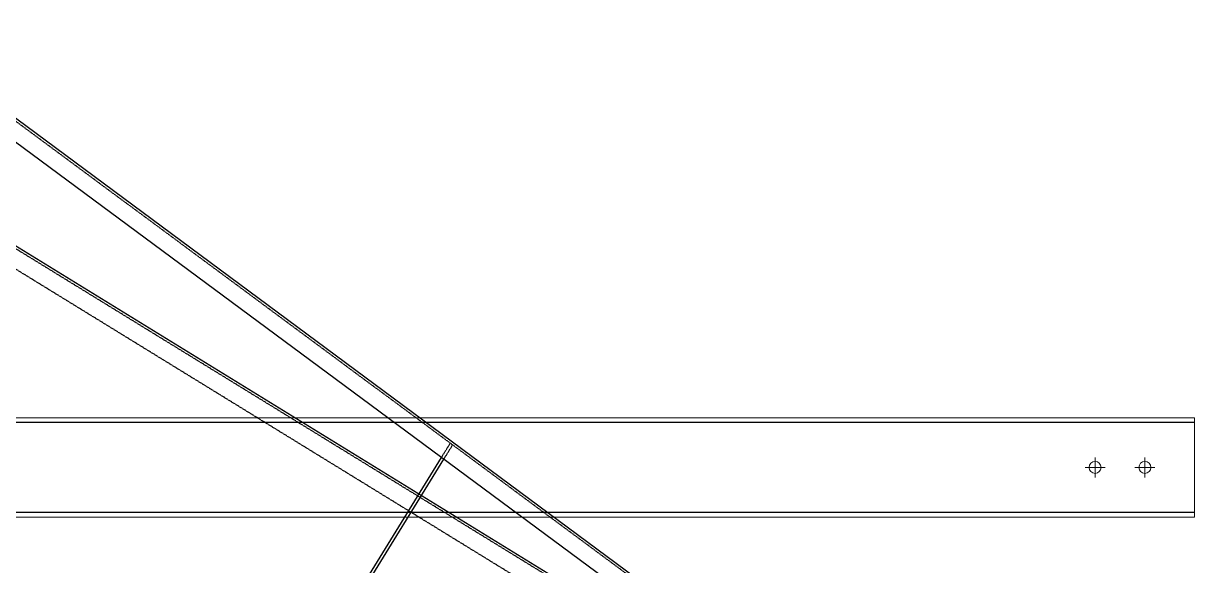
# Model space of a CAD drawing. Header units: millimetres. Extents: x 845401 to 948039, y 511594 to 550263.
# Drawn here: x 931213 to 932390, y 527159 to 527704 of the extents above; entities that cross this region are included whole.
import ezdxf

# ---------------------------------------------------------------- set-up
doc = ezdxf.new("R2010")
doc.units = ezdxf.units.MM
for name, pattern in [('ACAD_ISO02W100', [15, 12, -3]), ('CENTER', [0]), ('DASHED', [0.75, 0.5, -0.25])]:
    doc.linetypes.add(name, pattern=pattern)
doc.layers.add('00', color=7, linetype='Continuous')
doc.layers.add('虚线', color=4, linetype='ACAD_ISO02W100')
for name, color, linetype, lineweight in [('A-剖-0.10mm.......SECT-L01', 255, 'Continuous', 18), ('中心线', 1, 'CENTER', 9), ('粗实线', 7, 'Continuous', 30)]:
    doc.layers.add(name, color=color, linetype=linetype, lineweight=lineweight)

# ---------------------------------------------------------------- blocks, each defined once
blk = doc.blocks.new('G$C35B7BB69')
at = {"layer": '粗实线'}
blk.add_line((1811.4, 385, 0), (191, 385, 0), dxfattribs=at)
at = {"layer": '虚线', "color": 4, "linetype": 'DASHED'}
for p, q in [((189.5, 382.5, 0), (1811.4, 382.5, 0)), ((178.7, 365, 0), (1811.4, 365, 0))]:
    blk.add_line(p, q, dxfattribs=at)
blk = doc.blocks.new('G$CDF071E9F')
at = {"color": 0, "linetype": 'ByBlock', "lineweight": -2}
for p, q in [((1538.6, 328), (489.5, 1104.8)), ((770, 475.1), (948.3, 765)), ((770.8, 471.7), (950.7, 763.2))]:
    blk.add_line(p, q, dxfattribs=at)
at = {"layer": '粗实线'}
blk.add_line((495.2, 1124.8), (1538.6, 351.5), dxfattribs=at)
at = {"layer": '虚线', "color": 4, "linetype": 'DASHED'}
for p, q in [((1538.6, 348.5), (495.3, 1121.8)), ((948.3, 765), (957.2, 779.3)), ((950.7, 763.2), (959.6, 777.6))]:
    blk.add_line(p, q, dxfattribs=at)
blk = doc.blocks.new('A$C4e42e2bf')
at = {"color": 2}
for p, q in [((3527.2, 95), (0, 95)), ((0, 5), (3527.2, 5))]:
    blk.add_line(p, q, dxfattribs=at)
at = {"layer": 'A-剖-0.10mm.......SECT-L01', "color": 2}
for p, q in [((3527.2, 100), (0, 100)), ((0, 0), (3527.2, 0))]:
    blk.add_line(p, q, dxfattribs=at)
at = {"layer": 'A-剖-0.10mm.......SECT-L01'}
blk.add_line((3527.2, 0), (3527.2, 100), dxfattribs=at)
for centre in [(3427.2, 50), (3477.2, 50)]:
    blk.add_circle(centre, 6, dxfattribs=at)
at = {"layer": '中心线'}
for p, q in [((3427.2, 60), (3427.2, 40)), ((3477.2, 60), (3477.2, 40)), ((3437.2, 50), (3417.2, 50)), ((3487.2, 50), (3467.2, 50))]:
    blk.add_line(p, q, dxfattribs=at)

msp = doc.modelspace()

# ---------------------------------------------------------------- block references
at = {"xscale": -1, "rotation": 328.3947518417448}
msp.add_blockref('G$C35B7BB69', (932183.1, 526426.9, 0), dxfattribs=at)
msp.add_blockref('G$CDF071E9F', (930684.9, 526502.7))
at = {"layer": '00'}
msp.add_blockref('A$C4e42e2bf', (928863, 527207.7), dxfattribs=at)

doc.saveas('drawing.dxf')
